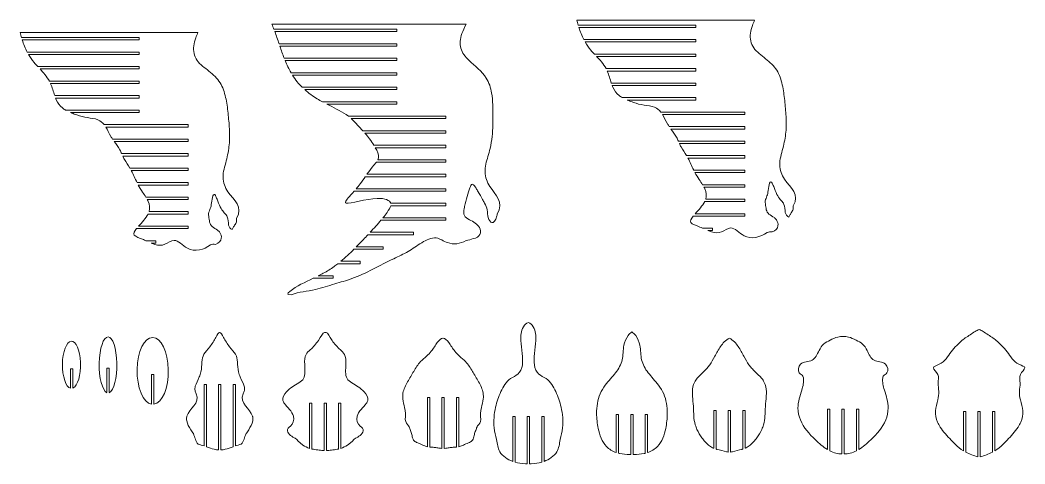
# Model space of a CAD drawing. Header units: millimetres. Extents: x -790 to 3917, y -2121 to 391.
# Drawn here: x -156 to 1542, y -359 to 391 of the extents above; entities that cross this region are included whole.
import ezdxf

# ---------------------------------------------------------------- set-up
doc = ezdxf.new("R2010")
doc.units = ezdxf.units.MM

msp = doc.modelspace()

# ---------------------------------------------------------------- linework, layer by layer
at = {"color": 7, "linetype": 'Continuous', "lineweight": 15}
for p, q in [((1085.5, 390.8), (784.9, 390.8)), ((597.7, 383.7), (269.6, 383.7)), ((273, 375.3), (481, 375.3)), ((481, 375.3), (481, 371.3)), ((787.1, 382.3), (986.4, 382.3)), ((986.4, 378.3), (788.4, 378.3)), ((986.4, 382.3), (986.4, 378.3)), ((144.5, 369.7), (-156.1, 369.7)), ((45.4, 361.2), (-153.8, 361.2)), ((-152.6, 357.2), (45.4, 357.2)), ((45.4, 357.2), (45.4, 361.2)), ((481, 371.3), (274.5, 371.3)), ((796.8, 357.8), (986.4, 357.8)), ((986.4, 357.8), (986.4, 353.8)), ((281.7, 350.8), (481, 350.8)), ((481, 346.8), (283, 346.8)), ((481, 350.8), (481, 346.8)), ((986.4, 353.8), (799, 353.8)), ((45.4, 336.7), (-144.1, 336.7)), ((-141.9, 332.7), (45.4, 332.7)), ((45.4, 332.7), (45.4, 336.7)), ((290.4, 326.3), (481, 326.3)), ((481, 326.3), (481, 322.3)), ((814.7, 333.3), (986.4, 333.3)), ((986.4, 329.3), (818.5, 329.3)), ((986.4, 333.3), (986.4, 329.3)), ((45.4, 312.2), (-126.3, 312.2)), ((-122.4, 308.2), (45.4, 308.2)), ((45.4, 308.2), (45.4, 312.2)), ((481, 322.3), (292, 322.3)), ((834.4, 308.8), (986.4, 308.8)), ((986.4, 308.8), (986.4, 304.8)), ((301.9, 301.8), (481, 301.8)), ((481, 297.8), (304.3, 297.8)), ((481, 301.8), (481, 297.8)), ((986.4, 304.8), (836.3, 304.8)), ((45.4, 287.7), (-106.6, 287.7)), ((-104.6, 283.7), (45.4, 283.7)), ((45.4, 283.7), (45.4, 287.7)), ((320.8, 277.3), (481, 277.3)), ((481, 273.3), (325.1, 273.3)), ((481, 277.3), (481, 273.3)), ((843.3, 284.3), (986.4, 284.3)), ((986.4, 280.3), (844.8, 280.3)), ((986.4, 284.3), (986.4, 280.3)), ((45.4, 263.2), (-97.6, 263.2)), ((-96.2, 259.2), (45.4, 259.2)), ((45.4, 259.2), (45.4, 263.2)), ((861.7, 259.8), (986.4, 259.8)), ((986.4, 255.8), (870.1, 255.8)), ((986.4, 259.8), (986.4, 255.8)), ((45.4, 238.7), (-79.2, 238.7)), ((45.4, 234.7), (45.4, 238.7)), ((355.1, 252.8), (481, 252.8)), ((481, 248.8), (362.7, 248.8)), ((481, 252.8), (481, 248.8)), ((-70.8, 234.7), (45.4, 234.7)), ((398.8, 228.3), (563.8, 228.3)), ((563.8, 224.3), (403.6, 224.3)), ((563.8, 228.3), (563.8, 224.3)), ((926.9, 235.3), (1069.2, 235.3)), ((1069.2, 231.3), (929.7, 231.3)), ((1069.2, 235.3), (1069.2, 231.3)), ((128.3, 214.2), (-14.1, 214.2)), ((-11.3, 210.2), (128.3, 210.2)), ((128.3, 210.2), (128.3, 214.2)), ((941.3, 210.8), (1069.2, 210.8)), ((1069.2, 206.8), (944.1, 206.8)), ((1069.2, 210.8), (1069.2, 206.8)), ((128.3, 189.7), (0.4, 189.7)), ((128.3, 185.7), (128.3, 189.7)), ((423.4, 203.8), (563.8, 203.8)), ((563.8, 199.8), (426.9, 199.8)), ((563.8, 203.8), (563.8, 199.8)), ((3.2, 185.7), (128.3, 185.7)), ((442.1, 179.3), (563.8, 179.3)), ((563.8, 175.3), (444.4, 175.3)), ((563.8, 179.3), (563.8, 175.3)), ((956.7, 186.3), (1069.2, 186.3)), ((1069.2, 182.3), (958.5, 182.3)), ((1069.2, 186.3), (1069.2, 182.3)), ((128.3, 165.2), (15.8, 165.2)), ((17.6, 161.2), (128.3, 161.2)), ((128.3, 161.2), (128.3, 165.2)), ((448.6, 154.8), (563.8, 154.8)), ((563.8, 154.8), (563.8, 150.8)), ((970.6, 161.8), (1069.2, 161.8)), ((1069.2, 157.8), (972.8, 157.8)), ((1069.2, 161.8), (1069.2, 157.8)), ((128.3, 140.7), (29.6, 140.7)), ((31.9, 136.7), (128.3, 136.7)), ((128.3, 136.7), (128.3, 140.7)), ((563.8, 150.8), (446.2, 150.8)), ((982.6, 137.3), (1069.2, 137.3)), ((1069.2, 137.3), (1069.2, 133.3)), ((563.8, 126.3), (427.5, 126.3)), ((430.3, 130.3), (563.8, 130.3)), ((563.8, 130.3), (563.8, 126.3)), ((1069.2, 133.3), (984.7, 133.3)), ((128.3, 116.2), (41.7, 116.2)), ((43.7, 112.2), (128.3, 112.2)), ((128.3, 112.2), (128.3, 116.2)), ((411.9, 105.8), (563.8, 105.8)), ((563.8, 105.8), (563.8, 101.8)), ((997.6, 112.8), (1069.2, 112.8)), ((1069.2, 108.8), (999.9, 108.8)), ((1069.2, 112.8), (1069.2, 108.8)), ((128.3, 91.7), (56.6, 91.7)), ((59, 87.7), (128.3, 87.7)), ((128.3, 87.7), (128.3, 91.7)), ((563.8, 101.8), (408.5, 101.8)), ((1002.9, 88.3), (1069.2, 88.3)), ((1069.2, 88.3), (1069.2, 84.3)), ((470.4, 81.3), (563.8, 81.3)), ((563.8, 77.3), (470.5, 77.3)), ((563.8, 81.3), (563.8, 77.3)), ((1069.2, 84.3), (1001.2, 84.3)), ((60.2, 63.2), (128.3, 63.2)), ((128.3, 67.2), (61.9, 67.2)), ((128.3, 63.2), (128.3, 67.2)), ((563.8, 52.8), (453.9, 52.8)), ((457.2, 56.8), (563.8, 56.8)), ((563.8, 56.8), (563.8, 52.8)), ((1069.2, 59.8), (981.7, 59.8)), ((985.2, 63.8), (1069.2, 63.8)), ((1069.2, 63.8), (1069.2, 59.8)), ((40.8, 38.7), (128.3, 38.7)), ((128.3, 42.7), (44.2, 42.7)), ((128.3, 38.7), (128.3, 42.7)), ((997.3, 39.3), (1014.6, 39.3)), ((1014.6, 35.3), (1006.3, 35.3)), ((1014.6, 39.3), (1014.6, 35.3)), ((73.6, 18.2), (56.4, 18.2)), ((73.6, 14.2), (73.6, 18.2)), ((509.2, 28.3), (431.9, 28.3)), ((435.6, 32.3), (509.2, 32.3)), ((509.2, 32.3), (509.2, 28.3)), ((65.4, 14.2), (73.6, 14.2)), ((457.4, 3.8), (408.3, 3.8)), ((412.2, 7.8), (457.4, 7.8)), ((457.4, 7.8), (457.4, 3.8)), ((386.2, -16.7), (418.8, -16.7)), ((418.8, -16.7), (418.8, -20.7)), ((418.8, -20.7), (381.2, -20.7)), ((372.9, -45.2), (339.6, -45.2)), ((347.9, -41.2), (372.9, -41.2)), ((372.9, -41.2), (372.9, -45.2)), ((-70.7, -198.4), (-66.7, -198.4)), ((-70.7, -231.2), (-70.7, -198.4)), ((-66.7, -198.4), (-66.7, -230.8)), ((-9.4, -197.3), (-5.4, -197.3)), ((-9.4, -238.5), (-9.4, -197.3)), ((-5.4, -197.3), (-5.4, -238.5)), ((66.1, -207.8), (70.1, -207.8)), ((66.1, -258.2), (66.1, -207.8)), ((70.1, -207.8), (70.1, -258.2)), ((158.9, -224.8), (154.9, -224.8)), ((154.9, -224.8), (154.9, -328.6)), ((158.9, -224.8), (158.9, -330)), ((183.4, -224.8), (179.4, -224.8)), ((179.4, -224.8), (179.4, -335.3)), ((183.4, -224.8), (183.4, -335.3)), ((207.9, -224.8), (203.9, -224.8)), ((203.9, -224.8), (203.9, -330)), ((207.9, -224.8), (207.9, -328.6)), ((532.4, -329.9), (532.4, -246.7)), ((532.4, -246.7), (536.4, -246.7)), ((536.4, -246.7), (536.4, -330.5)), ((556.9, -246.7), (560.9, -246.7)), ((556.9, -332.8), (556.9, -246.7)), ((560.9, -246.7), (560.9, -332.8)), ((581.4, -330.5), (581.4, -246.7)), ((581.4, -246.7), (585.4, -246.7)), ((585.4, -246.7), (585.4, -329.9)), ((333.3, -256.5), (337.3, -256.5)), ((333.3, -332.9), (333.3, -256.5)), ((337.3, -256.5), (337.3, -333.9)), ((357.8, -256.5), (361.8, -256.5)), ((357.8, -336.2), (357.8, -256.5)), ((361.8, -256.5), (361.8, -336.2)), ((382.3, -256.5), (386.3, -256.5)), ((382.3, -333.9), (382.3, -256.5)), ((386.3, -256.5), (386.3, -332.9)), ((1020.4, -268.8), (1016.4, -268.8)), ((1016.4, -268.8), (1016.4, -332.5)), ((1020.4, -333.9), (1020.4, -268.8)), ((1044.9, -268.8), (1040.9, -268.8)), ((1040.9, -268.8), (1040.9, -339.1)), ((1044.9, -339.1), (1044.9, -268.8)), ((1069.4, -268.8), (1065.4, -268.8)), ((1065.4, -268.8), (1065.4, -333.9)), ((1069.4, -332.5), (1069.4, -268.8)), ((1212.6, -266.4), (1208.6, -266.4)), ((1208.6, -266.4), (1208.6, -334.7)), ((1212.6, -337), (1212.6, -266.4)), ((1237.1, -266.4), (1233.1, -266.4)), ((1233.1, -266.4), (1233.1, -342.1)), ((1237.1, -342.1), (1237.1, -266.4)), ((1261.6, -266.4), (1257.6, -266.4)), ((1257.6, -266.4), (1257.6, -337)), ((1261.6, -334.7), (1261.6, -266.4)), ((1438.5, -270.5), (1442.5, -270.5)), ((1438.5, -336.7), (1438.5, -270.5)), ((1442.5, -270.5), (1442.5, -338.9)), ((1463, -270.5), (1467, -270.5)), ((1463, -347), (1463, -270.5)), ((1467, -270.5), (1467, -347)), ((1487.5, -338.9), (1487.5, -270.5)), ((1487.5, -270.5), (1491.5, -270.5)), ((1491.5, -270.5), (1491.5, -336.7)), ((676.6, -279), (680.6, -279)), ((676.6, -354.7), (676.6, -279)), ((680.6, -279), (680.6, -356.1)), ((701.1, -279), (705.1, -279)), ((701.1, -358.9), (701.1, -279)), ((705.1, -279), (705.1, -358.9)), ((725.6, -279), (729.6, -279)), ((725.6, -356.1), (725.6, -279)), ((729.6, -279), (729.6, -354.7)), ((855.6, -275.6), (851.6, -275.6)), ((851.6, -275.6), (851.6, -339.7)), ((855.6, -340.9), (855.6, -275.6)), ((880.1, -275.6), (876.1, -275.6)), ((876.1, -275.6), (876.1, -343)), ((880.1, -343), (880.1, -275.6)), ((904.6, -275.6), (900.6, -275.6)), ((900.6, -275.6), (900.6, -340.9)), ((904.6, -339.7), (904.6, -275.6))]:
    msp.add_line(p, q, dxfattribs=at)
for centre, major_axis, ratio, start_param, end_param in [((-69.2, -191.5), (0, -39.8), 0.384256, 0.165979, 6.186864), ((-7.4, -191.7), (0, -47.3), 0.315159, 0.134575, 6.14861), ((68.1, -201.8), (0.2, -56.6), 0.466271, 0.067798, 6.199171)]:
    msp.add_ellipse(centre, major_axis=major_axis, ratio=ratio, start_param=start_param, end_param=end_param, dxfattribs=at)
for points in [[(784.9, 390.8), (785.6, 387.9), (786.3, 385.1), (787.1, 382.3)], [(269.6, 383.7), (270.8, 381), (272, 378.1), (273, 375.3)], [(788.4, 378.3), (790.6, 371.3), (793.4, 364.4), (796.8, 357.8)], [(-156.1, 369.7), (-155.4, 366.8), (-154.6, 364), (-153.8, 361.2)], [(-152.6, 357.2), (-150.3, 350.1), (-147.5, 343.2), (-144.1, 336.7)], [(274.5, 371.3), (277, 364.6), (279.3, 357.7), (281.7, 350.8)], [(283, 346.8), (285.4, 339.9), (287.8, 333), (290.4, 326.3)], [(292, 322.3), (295, 315.2), (298.2, 308.3), (301.9, 301.8)], [(426.9, 199.8), (432.3, 193.5), (437.4, 186.9), (442.1, 179.3)], [(972.8, 157.8), (976.4, 151.1), (979.3, 144.1), (982.6, 137.3)], [(31.9, 136.7), (35.5, 130), (38.3, 122.9), (41.7, 116.2)], [(1001.2, 84.3), (997.5, 77.2), (990.6, 69.9), (985.2, 63.8)], [(1150.3, 69.5), (1150.6, 72), (1150.7, 74.5), (1150.5, 77)], [(60.2, 63.2), (56.6, 56.1), (49.7, 48.8), (44.2, 42.7)], [(209.4, 48.3), (209.7, 50.8), (209.7, 53.4), (209.5, 55.9)], [(453.9, 52.8), (448.4, 46.2), (442.1, 39.2), (435.6, 32.3)], [(650, 60.1), (650.4, 61), (650.6, 61.9), (650.6, 62.9)], [(1137.1, 65.6), (1138.3, 62.3), (1140.5, 59.8), (1143.4, 58.1)], [(196.1, 44.5), (197.4, 41.2), (199.5, 38.7), (202.5, 36.9)], [(597.7, 18.4), (602, 18.9), (606, 20), (609.9, 21.6)], [(1106.7, 32.2), (1109.4, 33.1), (1112.3, 33.5), (1115.2, 33.2)], [(165.7, 11.1), (168.5, 12), (171.4, 12.4), (174.3, 12)], [(408.3, 3.8), (401, -3.5), (393.8, -10.4), (386.2, -16.7)], [(339.6, -45.2), (325.5, -51.9), (311.3, -58.4), (300, -67.5)], [(300, -67.5), (294.8, -71.5), (295.5, -73.4), (301.9, -73.1)], [(126, -278.1), (129.6, -265.3), (148.7, -256.7), (141.8, -240.5)], [(221, -240.5), (214.1, -256.7), (233.2, -265.3), (236.7, -278.1)], [(500.5, -294.8), (497.6, -291.9), (495.7, -288.3), (495, -283.9)], [(622.8, -283.9), (622.1, -288.3), (620.3, -291.9), (617.3, -294.8)], [(502.2, -297.9), (501.7, -296.8), (501.2, -295.7), (500.5, -294.8)], [(617.3, -294.8), (616.6, -295.7), (616.1, -296.8), (615.7, -297.9)], [(145, -325.7), (140.6, -320.6), (139.5, -313.8), (136.9, -307.8)], [(225.8, -307.8), (223.2, -313.8), (222.2, -320.6), (217.7, -325.7)], [(154.9, -328.6), (151.6, -327.5), (148.3, -326.4), (145, -325.7)], [(217.7, -325.7), (214.4, -326.4), (211.2, -327.5), (207.9, -328.6)], [(333.3, -332.9), (329.5, -331.5), (326, -329), (322.1, -327.4)], [(397.6, -327.4), (393.7, -329), (390.2, -331.5), (386.3, -332.9)]]:
    msp.add_open_spline(points, degree=3, dxfattribs=at)
for points, knots in [([(1150.5, 77), (1162.9, 96.1), (1137.1, 113.7), (1124.9, 145.5), (1133.9, 174.5), (1139.3, 201.5), (1139, 228.1), (1136.5, 254.8), (1133.1, 281.6), (1124.8, 307.4), (1104.7, 325.9), (1085.2, 339.6), (1076.3, 359.5), (1079.4, 376.1), (1084.2, 387.8), (1085.5, 390.8)], [0.0046068, 0.0046068, 0.0046068, 0.0046068, 0.125, 0.1875, 0.25, 0.3125, 0.375, 0.4375, 0.5, 0.5625, 0.625, 0.6875, 0.71875, 0.78125, 0.8028493, 0.8028493, 0.8028493, 0.8028493]), ([(650.6, 62.9), (662.8, 83.8), (639.1, 101.3), (628.8, 129.5), (631.5, 151.6), (641, 178.7), (643, 204.9), (642.9, 235.9), (643.6, 263.6), (632.6, 298.1), (604.2, 319.5), (585.9, 342.2), (588.3, 363.8), (595, 378.4), (597.7, 383.7)], [0.003092, 0.003092, 0.003092, 0.003092, 0.125, 0.1875, 0.21875, 0.28125, 0.375, 0.40625, 0.5, 0.5625, 0.65625, 0.71875, 0.78125, 0.8174453, 0.8174453, 0.8174453, 0.8174453]), ([(209.5, 55.9), (222, 75), (196.2, 92.6), (183.9, 124.4), (193, 153.4), (198.3, 180.4), (198.1, 207), (195.6, 233.6), (192.2, 260.5), (183.8, 286.3), (163.7, 304.8), (144.3, 318.4), (135.3, 338.4), (138.5, 355), (143.3, 366.7), (144.5, 369.7)], [0.0046068, 0.0046068, 0.0046068, 0.0046068, 0.125, 0.1875, 0.25, 0.3125, 0.375, 0.4375, 0.5, 0.5625, 0.625, 0.6875, 0.71875, 0.78125, 0.8028493, 0.8028493, 0.8028493, 0.8028493]), ([(799, 353.8), (801.8, 349), (806.7, 341.9), (812.5, 335.5), (814.7, 333.3)], [0.07671218, 0.07671218, 0.07671218, 0.07671218, 0.10533173, 0.12115895, 0.12115895, 0.12115895, 0.12115895]), ([(-141.9, 332.7), (-139.1, 327.9), (-134.2, 320.8), (-128.4, 314.4), (-126.3, 312.2)], [0.07671218, 0.07671218, 0.07671218, 0.07671218, 0.10533173, 0.12115895, 0.12115895, 0.12115895, 0.12115895]), ([(818.5, 329.3), (821.4, 326.3), (827.3, 320), (832.2, 312.8), (834.4, 308.8)], [0.13066989, 0.13066989, 0.13066989, 0.13066989, 0.15220673, 0.17533896, 0.17533896, 0.17533896, 0.17533896]), ([(-122.4, 308.2), (-119.5, 305.2), (-113.6, 298.9), (-108.7, 291.7), (-106.6, 287.7)], [0.13066989, 0.13066989, 0.13066989, 0.13066989, 0.15220673, 0.17533896, 0.17533896, 0.17533896, 0.17533896]), ([(304.3, 297.8), (306.7, 293.9), (311.8, 286.7), (317.7, 280.2), (320.8, 277.3)], [0.13511204, 0.13511204, 0.13511204, 0.13511204, 0.15515712, 0.17364362, 0.17364362, 0.17364362, 0.17364362]), ([(836.3, 304.8), (836.4, 304.7), (839.2, 298.2), (841.1, 291), (843.3, 284.3)], [0.18280188, 0.18280188, 0.18280188, 0.18280188, 0.18345673, 0.21791452, 0.21791452, 0.21791452, 0.21791452]), ([(-104.6, 283.7), (-104.6, 283.6), (-101.7, 277.1), (-99.9, 269.8), (-97.6, 263.2)], [0.18280188, 0.18280188, 0.18280188, 0.18280188, 0.18345673, 0.21791452, 0.21791452, 0.21791452, 0.21791452]), ([(325.1, 273.3), (331.6, 267.4), (341.6, 260.3), (352.2, 254.4), (355.1, 252.8)], [0.18220758, 0.18220758, 0.18220758, 0.18220758, 0.2205278, 0.23524429, 0.23524429, 0.23524429, 0.23524429]), ([(844.8, 280.3), (845.2, 279.3), (848, 272.6), (853.1, 265.3), (859.8, 260.9), (861.7, 259.8)], [0.22494946, 0.22494946, 0.22494946, 0.22494946, 0.23033173, 0.26158173, 0.27305015, 0.27305015, 0.27305015, 0.27305015]), ([(-96.2, 259.2), (-95.8, 258.2), (-93, 251.5), (-87.9, 244.2), (-81.1, 239.8), (-79.2, 238.7)], [0.22494946, 0.22494946, 0.22494946, 0.22494946, 0.23033173, 0.26158173, 0.27305015, 0.27305015, 0.27305015, 0.27305015]), ([(870.1, 255.8), (870.8, 255.5), (874.4, 254.1), (883.6, 250.5), (898.3, 246.6), (916.4, 245.4), (924, 238.9), (926.9, 235.3)], [0.289037, 0.289037, 0.289037, 0.289037, 0.2928317, 0.3084567, 0.3397067, 0.3709567, 0.395802, 0.395802, 0.395802, 0.395802]), ([(362.7, 248.8), (364, 248.1), (376.3, 241.9), (389, 235.9), (398.8, 228.3)], [0.24784865, 0.24784865, 0.24784865, 0.24784865, 0.25389142, 0.30847569, 0.30847569, 0.30847569, 0.30847569]), ([(-70.8, 234.7), (-70.1, 234.4), (-66.6, 232.9), (-57.3, 229.4), (-42.6, 225.5), (-24.5, 224.2), (-16.9, 217.8), (-14.1, 214.2)], [0.289037, 0.289037, 0.289037, 0.289037, 0.2928317, 0.3084567, 0.3397067, 0.3709567, 0.395802, 0.395802, 0.395802, 0.395802]), ([(403.6, 224.3), (407.4, 220.8), (414.1, 213.8), (420.5, 207), (423.4, 203.8)], [0.31760196, 0.31760196, 0.31760196, 0.31760196, 0.3403375, 0.35970129, 0.35970129, 0.35970129, 0.35970129]), ([(929.7, 231.3), (932.7, 226.4), (936.1, 218.9), (940.3, 212.4), (941.3, 210.8)], [0.4043029, 0.4043029, 0.4043029, 0.4043029, 0.43345673, 0.4428873, 0.4428873, 0.4428873, 0.4428873]), ([(-11.3, 210.2), (-8.2, 205.3), (-4.9, 197.7), (-0.7, 191.2), (0.4, 189.7)], [0.4043029, 0.4043029, 0.4043029, 0.4043029, 0.43345673, 0.4428873, 0.4428873, 0.4428873, 0.4428873]), ([(944.1, 206.8), (947.5, 202.2), (952.3, 195.9), (955.7, 188.6), (956.7, 186.3)], [0.45117944, 0.45117944, 0.45117944, 0.45117944, 0.48033173, 0.49321063, 0.49321063, 0.49321063, 0.49321063]), ([(3.2, 185.7), (6.5, 181.1), (11.4, 174.7), (14.8, 167.4), (15.8, 165.2)], [0.45117944, 0.45117944, 0.45117944, 0.45117944, 0.48033173, 0.49321063, 0.49321063, 0.49321063, 0.49321063]), ([(444.4, 175.3), (447.6, 169.6), (451.1, 162), (449.2, 155.9), (448.6, 154.8)], [0.41090773, 0.41090773, 0.41090773, 0.41090773, 0.43684293, 0.44326591, 0.44326591, 0.44326591, 0.44326591]), ([(958.5, 182.3), (959.4, 180.4), (962.7, 173.3), (967.6, 166.8), (970.6, 161.8)], [0.50079605, 0.50079605, 0.50079605, 0.50079605, 0.51158173, 0.54179106, 0.54179106, 0.54179106, 0.54179106]), ([(17.6, 161.2), (18.4, 159.3), (21.8, 152.1), (26.6, 145.7), (29.6, 140.7)], [0.50079605, 0.50079605, 0.50079605, 0.50079605, 0.51158173, 0.54179106, 0.54179106, 0.54179106, 0.54179106]), ([(446.2, 150.8), (444.4, 148.3), (439.2, 142.6), (433.6, 134.8), (430.3, 130.3)], [0.45054608, 0.45054608, 0.45054608, 0.45054608, 0.46386884, 0.48087447, 0.48087447, 0.48087447, 0.48087447]), ([(427.5, 126.3), (424.6, 122.2), (419.4, 114.9), (414.1, 108.4), (411.9, 105.8)], [0.48580493, 0.48580493, 0.48580493, 0.48580493, 0.50070554, 0.51203404, 0.51203404, 0.51203404, 0.51203404]), ([(984.7, 133.3), (986.9, 129.2), (991, 122.4), (995.8, 115.7), (997.6, 112.8)], [0.59671097, 0.59671097, 0.59671097, 0.59671097, 0.62095673, 0.63814758, 0.63814758, 0.63814758, 0.63814758]), ([(43.7, 112.2), (45.9, 108.1), (50, 101.3), (54.8, 94.5), (56.6, 91.7)], [0.59671097, 0.59671097, 0.59671097, 0.59671097, 0.62095673, 0.63814758, 0.63814758, 0.63814758, 0.63814758]), ([(609.9, 21.6), (621.3, 22.8), (627.1, 40.6), (604.8, 53.1), (593.1, 59.6), (593.7, 69.5), (596.9, 82.8), (601, 97.7), (605.1, 111.4), (609, 115.1), (613.6, 109), (619.3, 99), (624.6, 89.6), (630.5, 79.4), (634.2, 70.7), (633.5, 52), (645.2, 42.3), (650, 60.1)], [0, 0, 0, 0, 0.125, 0.21875, 0.28125, 0.34375, 0.375, 0.4375, 0.5, 0.5625, 0.625, 0.65625, 0.71875, 0.75, 0.8125, 0.875, 1, 1, 1, 1]), ([(999.9, 108.8), (1000.5, 107.8), (1003.6, 101.4), (1004.9, 94.4), (1002.9, 88.3)], [0.64605947, 0.64605947, 0.64605947, 0.64605947, 0.65220673, 0.68251759, 0.68251759, 0.68251759, 0.68251759]), ([(1115.2, 33.2), (1121, 35), (1126.6, 41.3), (1124.2, 52), (1117.8, 58.6), (1108.7, 62.6), (1105.3, 68.7), (1104.4, 77.1), (1102.8, 83.6), (1105.4, 91.4), (1107.5, 95.9), (1108.7, 104.5), (1110.1, 114.7), (1112.8, 118.4), (1115.2, 116), (1118.7, 107.7), (1123.3, 95.1), (1128.8, 87.3), (1132.8, 84), (1136.4, 77.6), (1137.5, 70.3), (1137.1, 65.6)], [0, 0, 0, 0, 0.09375, 0.15625, 0.1875, 0.25, 0.3125, 0.34375, 0.40625, 0.4375, 0.5, 0.53125, 0.59375, 0.625, 0.65625, 0.6875, 0.75, 0.8125, 0.875, 0.90625, 1, 1, 1, 1]), ([(59, 87.7), (59.5, 86.6), (62.7, 80.3), (63.9, 73.3), (61.9, 67.2)], [0.64605947, 0.64605947, 0.64605947, 0.64605947, 0.65220673, 0.68251759, 0.68251759, 0.68251759, 0.68251759]), ([(174.3, 12), (180.1, 13.8), (185.7, 20.2), (183.2, 30.8), (176.8, 37.5), (167.7, 41.4), (164.4, 47.6), (163.4, 56), (161.8, 62.5), (164.4, 70.3), (166.6, 74.8), (167.8, 83.3), (169.2, 93.5), (171.8, 97.3), (174.2, 94.9), (177.7, 86.6), (182.4, 74), (187.9, 66.2), (191.8, 62.8), (195.5, 56.4), (196.6, 49.2), (196.1, 44.5)], [0, 0, 0, 0, 0.09375, 0.15625, 0.1875, 0.25, 0.3125, 0.34375, 0.40625, 0.4375, 0.5, 0.53125, 0.59375, 0.625, 0.65625, 0.6875, 0.75, 0.8125, 0.875, 0.90625, 1, 1, 1, 1]), ([(408.5, 101.8), (401, 93.1), (392.9, 84.5), (395.1, 79), (451, 94.7), (468.9, 86.5), (470.4, 81.3)], [0.5179097, 0.5179097, 0.5179097, 0.5179097, 0.5572733, 0.5701962, 0.6299344, 0.6751877, 0.6751877, 0.6751877, 0.6751877]), ([(470.5, 77.3), (469.7, 73.9), (465.5, 67.4), (459.8, 60), (457.2, 56.8)], [0.68593242, 0.68593242, 0.68593242, 0.68593242, 0.71151598, 0.72969822, 0.72969822, 0.72969822, 0.72969822]), ([(1143.4, 58.1), (1144.1, 59.6), (1145.1, 61.6), (1146.8, 64.4), (1148.3, 66.8), (1149.6, 68.6), (1150.3, 69.5)], [0, 0, 0, 0, 0.375, 0.5, 0.75, 1, 1, 1, 1]), ([(981.7, 59.8), (977.8, 55.1), (973.8, 47.7), (987.8, 43.5), (995.9, 39.9), (997.3, 39.3)], [0.73160549, 0.73160549, 0.73160549, 0.73160549, 0.76158173, 0.79283173, 0.79920115, 0.79920115, 0.79920115, 0.79920115]), ([(40.8, 38.7), (36.9, 34), (32.9, 26.6), (46.9, 22.3), (55, 18.8), (56.4, 18.2)], [0.73160549, 0.73160549, 0.73160549, 0.73160549, 0.76158173, 0.79283173, 0.79920115, 0.79920115, 0.79920115, 0.79920115]), ([(202.5, 36.9), (203.2, 38.5), (204.2, 40.4), (205.8, 43.3), (207.3, 45.6), (208.7, 47.4), (209.4, 48.3)], [0, 0, 0, 0, 0.375, 0.5, 0.75, 1, 1, 1, 1]), ([(1006.3, 35.3), (1008.6, 34.4), (1017.1, 31.1), (1029.3, 31), (1048, 46.1), (1069.7, 17.5), (1095.9, 23.8), (1106.7, 32.2)], [0.813272, 0.813272, 0.813272, 0.813272, 0.8240817, 0.8553317, 0.8865817, 0.9334567, 1.0030773, 1.0030773, 1.0030773, 1.0030773]), ([(65.4, 14.2), (67.7, 13.2), (76.2, 10), (88.4, 9.9), (107.1, 24.9), (128.7, -3.6), (155, 2.6), (165.7, 11.1)], [0.813272, 0.813272, 0.813272, 0.813272, 0.8240817, 0.8553317, 0.8865817, 0.9334567, 1.0030773, 1.0030773, 1.0030773, 1.0030773]), ([(301.9, -73.1), (315.6, -68.4), (340.7, -66.4), (374.5, -54.9), (420.4, -42.3), (459.6, -19.1), (500.5, -0.7), (521.3, 14.8), (546.3, 27.5), (569, 10.3), (588, 12.6), (597.7, 18.4)], [0, 0, 0, 0, 0.132617, 0.240462, 0.334771, 0.582388, 0.668045, 0.754085, 0.835983, 0.900576, 1, 1, 1, 1]), ([(431.9, 28.3), (426.9, 22.9), (420.2, 16), (413.7, 9.3), (412.2, 7.8)], [0.78035227, 0.78035227, 0.78035227, 0.78035227, 0.80793655, 0.81649377, 0.81649377, 0.81649377, 0.81649377]), ([(381.2, -20.7), (379, -22.4), (371.2, -28.2), (360.1, -35.1), (350.8, -39.8), (347.9, -41.2)], [0.87342881, 0.87342881, 0.87342881, 0.87342881, 0.88466482, 0.9132793, 0.9261248, 0.9261248, 0.9261248, 0.9261248]), ([(676.6, -354.7), (668.1, -351.5), (652.3, -341.5), (649.8, -318.1), (643.1, -293.4), (646.2, -265), (655.5, -236.7), (668, -215.7), (694.5, -205), (693.8, -177.1), (689.6, -150.2), (690.8, -130.7), (699.8, -120.6), (703.1, -120.1)], [0.5580802, 0.5580802, 0.5580802, 0.5580802, 0.6025078, 0.638135, 0.6718189, 0.7290554, 0.7749331, 0.8199555, 0.8438986, 0.9060852, 0.9428779, 0.9815243, 1, 1, 1, 1]), ([(703.1, -120.1), (706.3, -120.6), (715.3, -130.7), (716.6, -150.2), (712.4, -177.1), (711.6, -205), (738.1, -215.7), (750.6, -236.7), (759.9, -265), (763, -293.4), (756.3, -318.1), (753.8, -341.5), (738, -351.5), (729.6, -354.7)], [0.5147345, 0.5147345, 0.5147345, 0.5147345, 0.5332102, 0.5718566, 0.6086493, 0.6708359, 0.694779, 0.7398014, 0.7856791, 0.8429156, 0.8765995, 0.9122267, 0.9566543, 0.9566543, 0.9566543, 0.9566543]), ([(1438.5, -336.7), (1433.5, -333.7), (1426.5, -327.8), (1416.6, -317.7), (1407.8, -308.3), (1399.8, -298.3), (1392.7, -285.4), (1389.3, -269.4), (1395.6, -252.3), (1397.7, -236.3), (1394.6, -222.4), (1398.7, -207.5), (1382.2, -195.4), (1398.5, -191.7), (1410.3, -181.5), (1417, -169.1), (1426, -159.7), (1434.1, -151.9), (1441.5, -146), (1449.8, -140.8), (1457.7, -135.3), (1462.8, -132.8), (1465, -132)], [0.4865537, 0.4865537, 0.4865537, 0.4865537, 0.515625, 0.53125, 0.5546875, 0.578125, 0.59375, 0.625, 0.65625, 0.6796875, 0.703125, 0.7265625, 0.75, 0.7734375, 0.796875, 0.8203125, 0.84375, 0.859375, 0.875, 0.890625, 0.90625, 0.9182537, 0.9182537, 0.9182537, 0.9182537]), ([(1465, -132), (1467.2, -132.8), (1472.3, -135.3), (1480.3, -140.8), (1488.6, -146), (1495.9, -151.9), (1504, -159.7), (1513.1, -169.1), (1519.8, -181.5), (1531.6, -191.7), (1547.8, -195.4), (1531.3, -207.5), (1535.5, -222.4), (1532.3, -236.3), (1534.5, -252.3), (1540.7, -269.4), (1537.4, -285.4), (1530.3, -298.3), (1522.2, -308.3), (1513.5, -317.7), (1503.6, -327.8), (1496.6, -333.7), (1491.5, -336.7)], [0.0817463, 0.0817463, 0.0817463, 0.0817463, 0.09375, 0.109375, 0.125, 0.140625, 0.15625, 0.1796875, 0.203125, 0.2265625, 0.25, 0.2734375, 0.296875, 0.3203125, 0.34375, 0.375, 0.40625, 0.421875, 0.4453125, 0.46875, 0.484375, 0.5134463, 0.5134463, 0.5134463, 0.5134463]), ([(141.8, -240.5), (140.7, -238.6), (139, -234.5), (139.9, -225.4), (145.9, -215), (150.8, -200.8), (151, -186.2), (153.1, -173.4), (164.8, -162.6), (175.6, -144), (179.5, -136.7), (181.3, -136.9), (181.4, -136.9)], [0.4988934, 0.4988934, 0.4988934, 0.4988934, 0.512018, 0.527643, 0.558893, 0.574518, 0.605768, 0.637018, 0.668268, 0.699518, 0.730768, 0.7318746, 0.7318746, 0.7318746, 0.7318746]), ([(181.4, -136.9), (181.4, -136.9), (183.2, -136.7), (187.2, -144), (197.9, -162.6), (209.7, -173.4), (211.7, -186.2), (212, -200.8), (216.9, -215), (222.8, -225.4), (223.7, -234.5), (222.1, -238.6), (221, -240.5)], [0.4988934, 0.4988934, 0.4988934, 0.4988934, 0.5, 0.53125, 0.5625, 0.59375, 0.625, 0.65625, 0.671875, 0.703125, 0.71875, 0.7318746, 0.7318746, 0.7318746, 0.7318746]), ([(290.6, -256.8), (289.3, -255.1), (285.8, -248.6), (292.2, -238.2), (307.2, -225.3), (327.9, -217.8), (324.4, -192.3), (325.1, -174.3), (335.5, -165.3), (349.7, -151), (356.1, -135.9), (359.4, -137), (359.8, -137.2)], [0.4928875, 0.4928875, 0.4928875, 0.4928875, 0.5098119, 0.5566869, 0.5879369, 0.6504369, 0.7129369, 0.7598119, 0.7910619, 0.8379369, 0.8848119, 0.8919244, 0.8919244, 0.8919244, 0.8919244]), ([(359.8, -137.2), (360.3, -137), (363.6, -135.9), (370, -151), (384.2, -165.3), (394.5, -174.3), (395.3, -192.3), (391.8, -217.8), (412.5, -225.3), (427.5, -238.2), (433.9, -248.6), (430.4, -255.1), (429.1, -256.8)], [0.4928875, 0.4928875, 0.4928875, 0.4928875, 0.5, 0.546875, 0.59375, 0.625, 0.671875, 0.734375, 0.796875, 0.828125, 0.875, 0.8919244, 0.8919244, 0.8919244, 0.8919244]), ([(495, -283.9), (496, -277.1), (494.9, -265.4), (490.4, -250.8), (490.7, -239.3), (493.8, -229.5), (498.9, -220.1), (504.2, -211.2), (509.2, -202.6), (514.4, -193.9), (521.6, -184.5), (530.3, -178.1), (540.3, -168), (549.4, -152.6), (555.6, -146.2), (558.8, -146.6), (558.9, -146.6)], [0.4981946, 0.4981946, 0.4981946, 0.4981946, 0.5606946, 0.6075696, 0.6388196, 0.6700696, 0.7013196, 0.7325696, 0.7638196, 0.7950696, 0.8263196, 0.8731946, 0.9044446, 0.9513196, 0.9981946, 1, 1, 1, 1]), ([(558.9, -146.6), (559, -146.6), (562.2, -146.2), (568.4, -152.6), (577.5, -168), (587.5, -178.1), (596.2, -184.5), (603.4, -193.9), (608.6, -202.6), (613.6, -211.2), (619, -220.1), (624, -229.5), (627.1, -239.3), (627.4, -250.8), (622.9, -265.4), (621.8, -277.1), (622.8, -283.9)], [0.4981946, 0.4981946, 0.4981946, 0.4981946, 0.5, 0.546875, 0.59375, 0.625, 0.671875, 0.703125, 0.734375, 0.765625, 0.796875, 0.828125, 0.859375, 0.890625, 0.9375, 1, 1, 1, 1]), ([(851.6, -339.7), (845.3, -337.5), (834.4, -331.2), (825.3, -315.5), (819.9, -296.3), (817.9, -276.4), (819.2, -256.6), (823.6, -240.4), (834.1, -223), (851.9, -205.1), (863.8, -183.9), (862.6, -161.3), (869.3, -144), (875.7, -137.5), (878.1, -136)], [0.4639686, 0.4639686, 0.4639686, 0.4639686, 0.5, 0.53125, 0.5625, 0.609375, 0.640625, 0.671875, 0.703125, 0.75, 0.796875, 0.84375, 0.875, 0.8912792, 0.8912792, 0.8912792, 0.8912792]), ([(878.1, -136), (880.5, -137.5), (887, -144), (893.6, -161.3), (892.4, -183.9), (904.3, -205.1), (922.1, -223), (932.6, -240.4), (937, -256.6), (938.4, -276.4), (936.4, -296.3), (931, -315.5), (921.8, -331.2), (910.9, -337.5), (904.6, -339.7)], [0.1087208, 0.1087208, 0.1087208, 0.1087208, 0.125, 0.15625, 0.203125, 0.25, 0.296875, 0.328125, 0.359375, 0.390625, 0.4375, 0.46875, 0.5, 0.5360314, 0.5360314, 0.5360314, 0.5360314]), ([(1016.4, -332.5), (1015.7, -332.2), (1010.2, -329.8), (1003.4, -324.1), (994.7, -312.9), (988.9, -303.2), (984.2, -290.6), (982.7, -280.1), (982.4, -269.3), (981.9, -258.5), (980.6, -247.8), (980, -234), (982.1, -223.3), (989.7, -211.9), (998.1, -204.4), (1005.4, -197.2), (1011.5, -189.5), (1016.6, -180.1), (1022.7, -168.8), (1028, -160.2), (1034.8, -151.6), (1039.9, -147.8), (1042.9, -146.7)], [0.2769734, 0.2769734, 0.2769734, 0.2769734, 0.28125, 0.3125, 0.328125, 0.359375, 0.375, 0.40625, 0.421875, 0.4375, 0.46875, 0.484375, 0.515625, 0.53125, 0.5625, 0.578125, 0.59375, 0.625, 0.640625, 0.65625, 0.671875, 0.6934433, 0.6934433, 0.6934433, 0.6934433]), ([(1042.9, -146.7), (1045.8, -147.8), (1050.9, -151.6), (1057.7, -160.2), (1063, -168.8), (1069.1, -180.1), (1074.2, -189.5), (1080.4, -197.2), (1087.6, -204.4), (1096.1, -211.9), (1103.6, -223.3), (1105.7, -234), (1105.1, -247.8), (1103.8, -258.5), (1103.4, -269.3), (1103, -280.1), (1101.6, -290.6), (1096.8, -303.2), (1091, -312.9), (1082.3, -324.1), (1075.5, -329.8), (1070, -332.2), (1069.4, -332.5)], [0.3065567, 0.3065567, 0.3065567, 0.3065567, 0.328125, 0.34375, 0.359375, 0.375, 0.40625, 0.421875, 0.4375, 0.46875, 0.484375, 0.515625, 0.53125, 0.5625, 0.578125, 0.59375, 0.625, 0.640625, 0.671875, 0.6875, 0.71875, 0.7230266, 0.7230266, 0.7230266, 0.7230266]), ([(1208.6, -334.7), (1201.4, -330.3), (1183.3, -314.5), (1163.7, -292.5), (1156.4, -260.8), (1164.6, -237.4), (1169.4, -219.9), (1166.9, -208.5), (1156.9, -205.5), (1162.1, -184.4), (1185.4, -188.2), (1193.2, -169.1), (1200.9, -155.5), (1213.8, -149.8), (1223.7, -144.3), (1232.3, -143.7), (1235.1, -143.9)], [0.5425768, 0.5425768, 0.5425768, 0.5425768, 0.5876028, 0.6631028, 0.7002521, 0.755791, 0.792898, 0.7986028, 0.8129672, 0.8395047, 0.8762526, 0.9126488, 0.9366585, 0.959688, 0.9848399, 1, 1, 1, 1]), ([(1235.1, -143.9), (1237.9, -143.7), (1246.4, -144.3), (1256.4, -149.8), (1269.2, -155.5), (1276.9, -169.1), (1284.7, -188.2), (1308, -184.4), (1313.2, -205.5), (1303.2, -208.5), (1300.8, -219.9), (1305.5, -237.4), (1313.7, -260.8), (1306.4, -292.5), (1286.8, -314.5), (1268.7, -330.3), (1261.6, -334.7)], [0.490753, 0.490753, 0.490753, 0.490753, 0.5059132, 0.531065, 0.5540945, 0.5781042, 0.6145004, 0.6512483, 0.6777858, 0.6921502, 0.697855, 0.734962, 0.7905009, 0.8276503, 0.9031502, 0.9481762, 0.9481762, 0.9481762, 0.9481762]), ([(301, -295.3), (305.6, -291.2), (309.9, -274.3), (295.5, -263.2), (290.6, -256.8)], [0, 0, 0, 0, 0.402971, 1, 1, 1, 1]), ([(429.1, -256.8), (424.2, -263.2), (409.8, -274.3), (414.1, -291.2), (418.7, -295.3)], [0, 0, 0, 0, 0.597029, 1, 1, 1, 1]), ([(136.9, -307.8), (135.4, -305.7), (130.9, -298.9), (125.2, -288.5), (125, -281.1), (125.8, -278.6), (126, -278.1)], [0.88709424, 0.88709424, 0.88709424, 0.88709424, 0.90223438, 0.93348438, 0.94910938, 0.95264014, 0.95264014, 0.95264014, 0.95264014]), ([(236.7, -278.1), (236.9, -278.6), (237.8, -281.1), (237.5, -288.5), (231.9, -298.9), (227.4, -305.7), (225.8, -307.8)], [0.88709424, 0.88709424, 0.88709424, 0.88709424, 0.890625, 0.90625, 0.9375, 0.95264014, 0.95264014, 0.95264014, 0.95264014]), ([(322.1, -327.4), (313.7, -321.5), (313, -316.9), (297.3, -310.3), (293, -299.2), (301, -295.3)], [0, 0, 0, 0, 0.402555, 0.601909, 1, 1, 1, 1]), ([(418.7, -295.3), (426.7, -299.2), (422.4, -310.3), (406.7, -316.9), (406, -321.5), (397.6, -327.4)], [0, 0, 0, 0, 0.398091, 0.597445, 1, 1, 1, 1]), ([(532.4, -329.9), (530.4, -329.5), (526, -327.7), (519.7, -324.9), (513.2, -322.4), (508, -318.8), (506.7, -311.4), (504.7, -304.7), (502.5, -299.6), (502.2, -297.9)], [0.614949, 0.614949, 0.614949, 0.614949, 0.6383521, 0.6696021, 0.6852271, 0.7086646, 0.7399146, 0.7633521, 0.7845819, 0.7845819, 0.7845819, 0.7845819]), ([(615.7, -297.9), (615.3, -299.6), (613.1, -304.7), (611.1, -311.4), (609.8, -318.8), (604.6, -322.4), (598.1, -324.9), (591.8, -327.7), (587.4, -329.5), (585.4, -329.9)], [0.5178327, 0.5178327, 0.5178327, 0.5178327, 0.5390625, 0.5625, 0.59375, 0.6171875, 0.6328125, 0.6640625, 0.6874656, 0.6874656, 0.6874656, 0.6874656]), ([(179.4, -335.3), (177, -335.2), (170.1, -334.1), (163.3, -331.6), (158.9, -330)], [0.5258678, 0.5258678, 0.5258678, 0.5258678, 0.625, 0.8091806, 0.8091806, 0.8091806, 0.8091806]), ([(203.9, -330), (199.4, -331.6), (192.6, -334.1), (185.8, -335.2), (183.4, -335.3)], [0.6919001, 0.6919001, 0.6919001, 0.6919001, 0.8760807, 0.9752129, 0.9752129, 0.9752129, 0.9752129]), ([(357.8, -336.2), (356.6, -336.2), (353.8, -336), (347.8, -335.2), (342.1, -334.6), (338.1, -334), (337.3, -333.9)], [0.5111897, 0.5111897, 0.5111897, 0.5111897, 0.5625, 0.625, 0.75, 0.7802767, 0.7802767, 0.7802767, 0.7802767]), ([(382.3, -333.9), (381.6, -334), (377.6, -334.6), (371.9, -335.2), (365.9, -336), (363.1, -336.2), (361.8, -336.2)], [0.7037582, 0.7037582, 0.7037582, 0.7037582, 0.7340349, 0.8590349, 0.9215349, 0.9728452, 0.9728452, 0.9728452, 0.9728452]), ([(556.9, -332.8), (555.2, -332.7), (551.4, -332.1), (545.3, -330.9), (540, -330.8), (537.1, -330.6), (536.4, -330.5)], [0.52542985, 0.52542985, 0.52542985, 0.52542985, 0.54460208, 0.56803958, 0.59147708, 0.59965698, 0.59965698, 0.59965698, 0.59965698]), ([(581.4, -330.5), (580.7, -330.6), (577.8, -330.8), (572.5, -330.9), (566.4, -332.1), (562.6, -332.7), (560.9, -332.8)], [0.7027576, 0.7027576, 0.7027576, 0.7027576, 0.7109375, 0.734375, 0.7578125, 0.77698473, 0.77698473, 0.77698473, 0.77698473]), ([(1040.9, -339.1), (1039.9, -338.9), (1033.6, -337.1), (1026.6, -335.7), (1020.9, -334), (1020.4, -333.9)], [0.22834658, 0.22834658, 0.22834658, 0.22834658, 0.234375, 0.265625, 0.26870782, 0.26870782, 0.26870782, 0.26870782]), ([(1065.4, -333.9), (1064.9, -334), (1059.2, -335.7), (1052.1, -337.1), (1045.9, -338.9), (1044.9, -339.1)], [0.73129218, 0.73129218, 0.73129218, 0.73129218, 0.734375, 0.765625, 0.77165342, 0.77165342, 0.77165342, 0.77165342]), ([(1233.1, -342.1), (1229.5, -342.2), (1222.6, -341.4), (1216, -338.7), (1212.6, -337)], [0.49430439, 0.49430439, 0.49430439, 0.49430439, 0.51335395, 0.53427794, 0.53427794, 0.53427794, 0.53427794]), ([(1257.6, -337), (1254.2, -338.7), (1247.5, -341.4), (1240.6, -342.2), (1237.1, -342.1)], [0.95647507, 0.95647507, 0.95647507, 0.95647507, 0.97739906, 0.99644862, 0.99644862, 0.99644862, 0.99644862]), ([(1463, -347), (1459.6, -346.1), (1452.6, -343.4), (1445.8, -340.6), (1442.5, -338.9)], [0.44360052, 0.44360052, 0.44360052, 0.44360052, 0.4609375, 0.47904918, 0.47904918, 0.47904918, 0.47904918]), ([(1487.5, -338.9), (1484.2, -340.6), (1477.5, -343.4), (1470.5, -346.1), (1467, -347)], [0.52095082, 0.52095082, 0.52095082, 0.52095082, 0.5390625, 0.55639948, 0.55639948, 0.55639948, 0.55639948]), ([(701.1, -358.9), (700.1, -358.8), (692, -358.5), (686, -357.7), (680.6, -356.1)], [0.51777832, 0.51777832, 0.51777832, 0.51777832, 0.52197567, 0.55097379, 0.55097379, 0.55097379, 0.55097379]), ([(725.6, -356.1), (720.2, -357.7), (714.2, -358.5), (706, -358.8), (705.1, -358.9)], [0.9637607, 0.9637607, 0.9637607, 0.9637607, 0.99275883, 0.99695617, 0.99695617, 0.99695617, 0.99695617]), ([(876.1, -343), (875.5, -343), (869.3, -342.9), (862.4, -342.5), (856.2, -341), (855.6, -340.9)], [0.41863729, 0.41863729, 0.41863729, 0.41863729, 0.421875, 0.453125, 0.45641352, 0.45641352, 0.45641352, 0.45641352]), ([(900.6, -340.9), (900, -341), (893.8, -342.5), (886.9, -342.9), (880.7, -343), (880.1, -343)], [0.54358648, 0.54358648, 0.54358648, 0.54358648, 0.546875, 0.578125, 0.58136271, 0.58136271, 0.58136271, 0.58136271])]:
    msp.add_open_spline(points, degree=3, knots=knots, dxfattribs=at)

doc.saveas('drawing.dxf')
